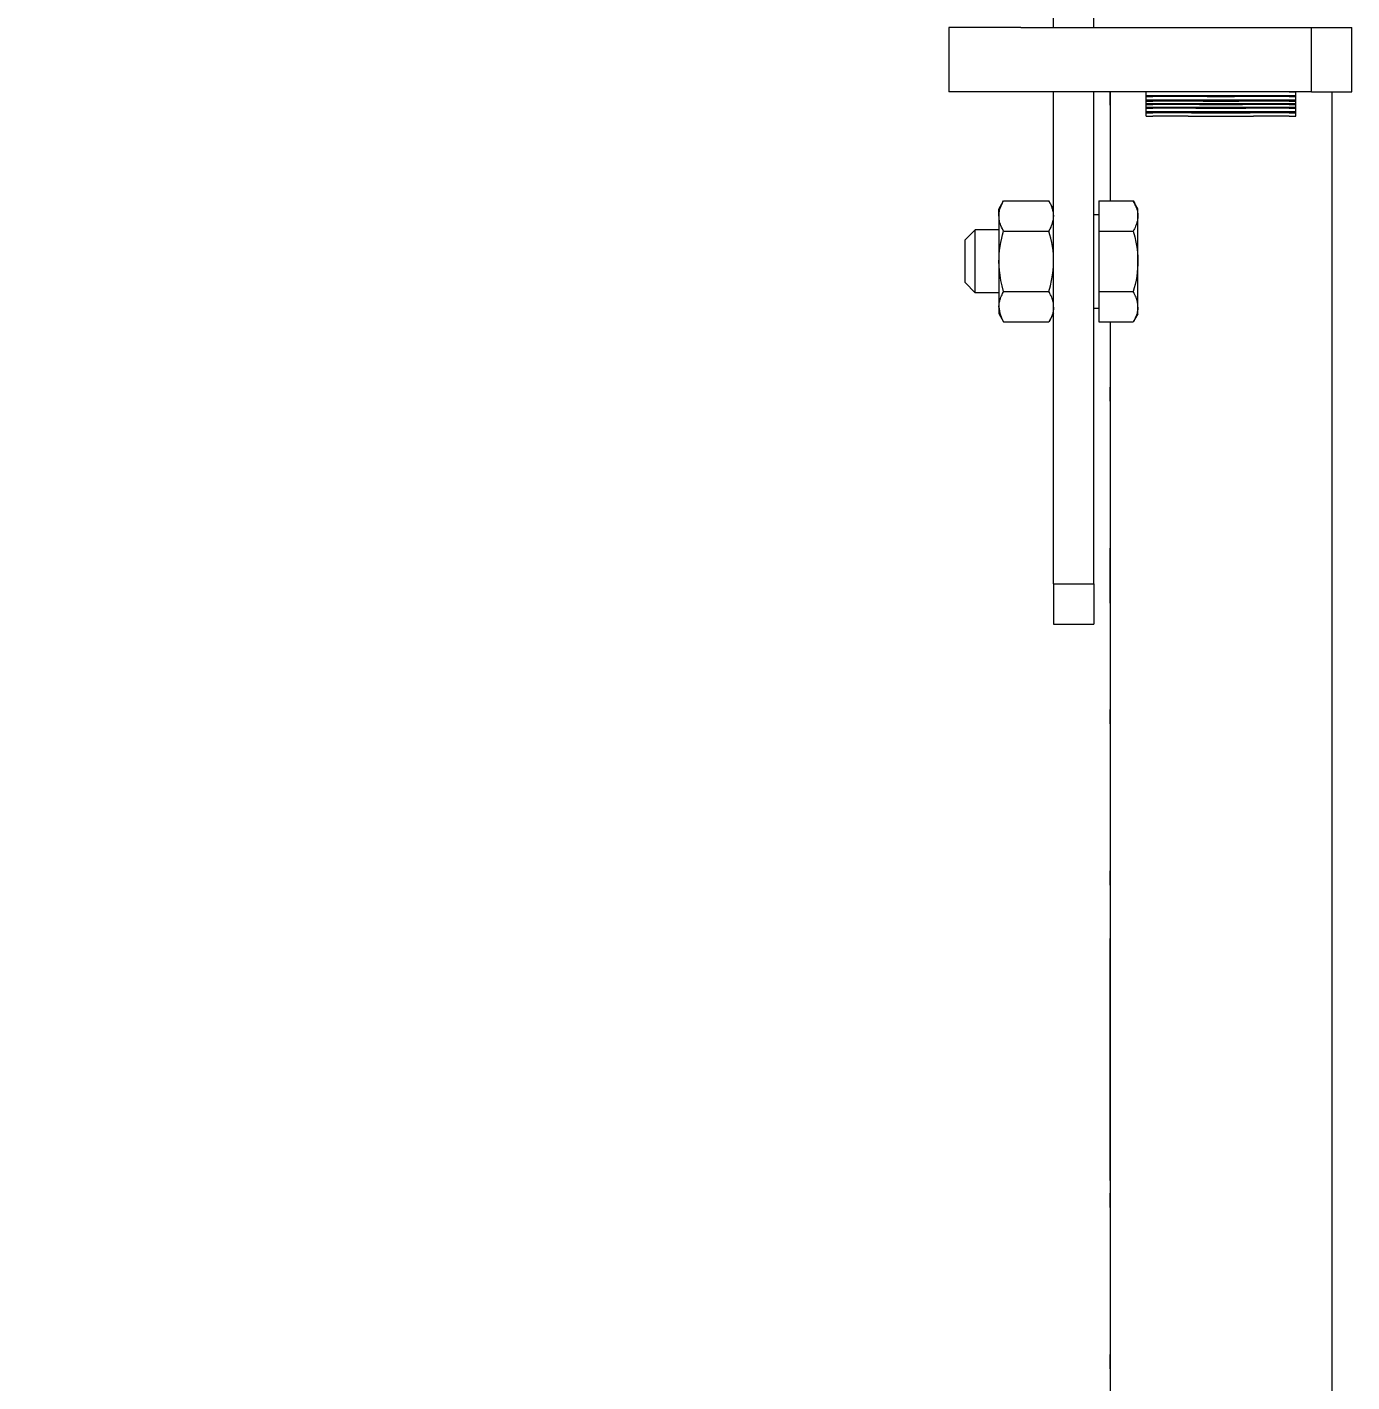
# Model space of a CAD drawing. Header units: millimetres. Extents: x -999 to 4635, y -962 to 3668.
# Drawn here: x -825.7 to -661.4, y 2786.5 to 2954.6 of the extents above; entities that cross this region are included whole.
import ezdxf

# ---------------------------------------------------------------- set-up
doc = ezdxf.new("R2010")
doc.units = ezdxf.units.MM
doc.layers.add('GORUNEN', color=7, linetype='Continuous', lineweight=9)
doc.layers.add('OLCU', color=4, linetype='Continuous', lineweight=9)
doc.styles.add('PI3D', font='arial.ttf')
doc.dimstyles.new('PF_MM', dxfattribs={"dimtxt": 40, "dimasz": 32, "dimexe": 24, "dimexo": 20, "dimgap": 14, "dimtad": 1, "dimdec": 1, "dimtxsty": 'PI3D', "dimcen": 2.5, "dimclrd": 4, "dimclre": 4, "dimclrt": 3, "dimazin": 3, "dimtfac": 1, "dimtmove": 0, "dimatfit": 3})

msp = doc.modelspace()

# ---------------------------------------------------------------- linework, layer by layer
at = {"layer": 'GORUNEN'}
for points in [[(-698.36, 2954.5), (-698.36, 2970.5)], [(-693.36, 2954.5), (-693.36, 2970.5)], [(-710.76, 2954.5), (-711.36, 2954.5)], [(-711.36, 2954.5), (-711.36, 2946.5)], [(-707.3, 2954.5), (-710.76, 2954.5)], [(-702.45, 2954.5), (-707.3, 2954.5)], [(-702.45, 2954.5), (-666.36, 2954.5)], [(-666.36, 2954.5), (-661.36, 2954.5)], [(-666.36, 2946.5), (-666.36, 2954.5)], [(-661.36, 2946.5), (-661.36, 2954.5)], [(-710.76, 2946.5), (-711.36, 2946.5)], [(-707.3, 2946.5), (-710.76, 2946.5)], [(-702.45, 2946.5), (-707.3, 2946.5)], [(-666.36, 2946.5), (-702.45, 2946.5)], [(-698.36, 2885.5), (-698.36, 2946.5)], [(-693.36, 2885.5), (-693.36, 2946.5)], [(-691.36, 2946.5), (-691.36, 2933.01)], [(-691.36, 2944.87), (-691.36, 2946.5)], [(-686.9, 2946.07), (-686.9, 2946.5)], [(-686.9, 2946.07), (-686.05, 2946.07)], [(-686.9, 2945.93), (-686.9, 2946.07)], [(-686.9, 2945.93), (-686.05, 2945.93)], [(-686.9, 2945.52), (-686.9, 2945.93)], [(-686.05, 2946.07), (-679.16, 2946.07)], [(-679.3, 2945.93), (-686.05, 2945.93)], [(-679.3, 2945.93), (-678.65, 2945.93)], [(-679.16, 2946.07), (-678.51, 2946.07)], [(-678.65, 2945.93), (-676.56, 2945.93)], [(-678.51, 2946.07), (-676.7, 2946.07)], [(-676.7, 2946.07), (-676.05, 2946.07)], [(-676.56, 2945.93), (-675.92, 2945.93)], [(-676.05, 2946.07), (-669.16, 2946.07)], [(-669.16, 2945.93), (-675.92, 2945.93)], [(-669.16, 2946.5), (-668.31, 2946.5)], [(-669.16, 2946.07), (-668.31, 2946.07)], [(-669.16, 2945.93), (-668.31, 2945.93)], [(-668.31, 2946.07), (-668.31, 2946.5)], [(-668.31, 2945.93), (-668.31, 2946.07)], [(-668.31, 2945.52), (-668.31, 2945.93)], [(-666.36, 2946.5), (-661.36, 2946.5)], [(-663.86, 2946.5), (-663.86, 2515)], [(-691.36, 2944.87), (-691.36, 2943.1)], [(-686.9, 2945.52), (-686.05, 2945.52)], [(-686.9, 2945.38), (-686.9, 2945.52)], [(-686.9, 2945.38), (-686.05, 2945.38)], [(-686.9, 2945.07), (-686.9, 2945.38)], [(-686.9, 2945.07), (-686.05, 2945.07)], [(-686.9, 2944.93), (-686.9, 2945.07)], [(-686.9, 2944.93), (-686.05, 2944.93)], [(-686.9, 2944.62), (-686.9, 2944.93)], [(-686.9, 2944.62), (-686.05, 2944.62)], [(-686.9, 2944.48), (-686.9, 2944.62)], [(-686.9, 2944.48), (-686.05, 2944.48)], [(-686.9, 2944.07), (-686.9, 2944.48)], [(-686.05, 2945.52), (-679.7, 2945.52)], [(-679.83, 2945.38), (-686.05, 2945.38)], [(-686.05, 2945.07), (-680.13, 2945.07)], [(-680.27, 2944.93), (-686.05, 2944.93)], [(-686.05, 2944.62), (-680.57, 2944.62)], [(-680.71, 2944.48), (-686.05, 2944.48)], [(-680.71, 2944.48), (-680.06, 2944.48)], [(-680.57, 2944.62), (-679.92, 2944.62)], [(-680.27, 2944.93), (-679.62, 2944.93)], [(-680.13, 2945.07), (-679.49, 2945.07)], [(-680.06, 2944.48), (-675.15, 2944.48)], [(-679.92, 2944.62), (-675.29, 2944.62)], [(-679.83, 2945.38), (-679.18, 2945.38)], [(-679.7, 2945.52), (-679.05, 2945.52)], [(-679.62, 2944.93), (-675.59, 2944.93)], [(-679.49, 2945.07), (-675.73, 2945.07)], [(-679.18, 2945.38), (-676.03, 2945.38)], [(-679.05, 2945.52), (-676.17, 2945.52)], [(-676.17, 2945.52), (-675.52, 2945.52)], [(-676.03, 2945.38), (-675.38, 2945.38)], [(-675.73, 2945.07), (-675.08, 2945.07)], [(-675.59, 2944.93), (-674.94, 2944.93)], [(-675.52, 2945.52), (-669.16, 2945.52)], [(-669.16, 2945.38), (-675.38, 2945.38)], [(-675.29, 2944.62), (-674.64, 2944.62)], [(-675.15, 2944.48), (-674.5, 2944.48)], [(-675.08, 2945.07), (-669.16, 2945.07)], [(-669.16, 2944.93), (-674.94, 2944.93)], [(-674.64, 2944.62), (-669.16, 2944.62)], [(-669.16, 2944.48), (-674.5, 2944.48)], [(-669.16, 2945.52), (-668.31, 2945.52)], [(-669.16, 2945.38), (-668.31, 2945.38)], [(-669.16, 2945.07), (-668.31, 2945.07)], [(-669.16, 2944.93), (-668.31, 2944.93)], [(-669.16, 2944.62), (-668.31, 2944.62)], [(-669.16, 2944.48), (-668.31, 2944.48)], [(-668.31, 2945.38), (-668.31, 2945.52)], [(-668.31, 2945.07), (-668.31, 2945.38)], [(-668.31, 2944.93), (-668.31, 2945.07)], [(-668.31, 2944.62), (-668.31, 2944.93)], [(-668.31, 2944.48), (-668.31, 2944.62)], [(-668.31, 2944.07), (-668.31, 2944.48)], [(-691.36, 2943.1), (-691.36, 2933.01)], [(-686.9, 2944.07), (-686.05, 2944.07)], [(-686.9, 2943.93), (-686.9, 2944.07)], [(-686.9, 2943.93), (-686.05, 2943.93)], [(-686.9, 2943.5), (-686.9, 2943.93)], [(-686.9, 2943.5), (-686.05, 2943.5)], [(-686.05, 2944.07), (-681.11, 2944.07)], [(-681.25, 2943.93), (-686.05, 2943.93)], [(-681.66, 2943.5), (-686.05, 2943.5)], [(-681.66, 2943.5), (-681.02, 2943.5)], [(-681.25, 2943.93), (-680.6, 2943.93)], [(-681.11, 2944.07), (-680.46, 2944.07)], [(-681.02, 2943.5), (-674.2, 2943.5)], [(-680.6, 2943.93), (-674.61, 2943.93)], [(-680.46, 2944.07), (-674.75, 2944.07)], [(-674.75, 2944.07), (-674.1, 2944.07)], [(-674.61, 2943.93), (-673.97, 2943.93)], [(-674.2, 2943.5), (-673.55, 2943.5)], [(-674.1, 2944.07), (-669.16, 2944.07)], [(-669.16, 2943.93), (-673.97, 2943.93)], [(-669.16, 2943.5), (-673.55, 2943.5)], [(-669.16, 2944.07), (-668.31, 2944.07)], [(-669.16, 2943.93), (-668.31, 2943.93)], [(-669.16, 2943.5), (-668.31, 2943.5)], [(-668.31, 2943.93), (-668.31, 2944.07)], [(-668.31, 2943.5), (-668.31, 2943.93)], [(-705.16, 2931.98), (-704.57, 2933.01)], [(-705.16, 2931.98), (-704.57, 2933.01)], [(-704.57, 2929.25), (-704.71, 2929.52), (-704.82, 2929.74), (-704.9, 2929.94), (-704.97, 2930.12), (-705.02, 2930.29), (-705.06, 2930.43), (-705.09, 2930.57), (-705.12, 2930.71), (-705.13, 2930.85), (-705.14, 2930.98), (-705.15, 2931.12), (-705.14, 2931.26), (-705.13, 2931.39), (-705.12, 2931.53), (-705.1, 2931.67), (-705.07, 2931.81), (-705.03, 2931.95), (-704.98, 2932.1), (-704.93, 2932.25), (-704.87, 2932.4), (-704.8, 2932.56), (-704.72, 2932.72), (-704.65, 2932.86), (-704.57, 2933.01)], [(-704.57, 2933.01), (-698.95, 2933.01)], [(-698.95, 2929.25), (-698.8, 2929.52), (-698.69, 2929.74), (-698.61, 2929.94), (-698.54, 2930.12), (-698.49, 2930.29), (-698.45, 2930.43), (-698.42, 2930.57), (-698.4, 2930.71), (-698.38, 2930.85), (-698.37, 2930.98), (-698.37, 2931.12), (-698.37, 2931.26), (-698.38, 2931.39), (-698.39, 2931.53), (-698.42, 2931.67), (-698.45, 2931.81), (-698.48, 2931.95), (-698.53, 2932.1), (-698.58, 2932.25), (-698.64, 2932.4), (-698.71, 2932.56), (-698.79, 2932.72), (-698.87, 2932.86), (-698.95, 2933.01)], [(-698.36, 2931.98), (-698.95, 2933.01)], [(-698.36, 2931.98), (-698.95, 2933.01)], [(-692.76, 2933.01), (-688.49, 2933.01)], [(-692.76, 2933.01), (-692.76, 2929.25)], [(-688.06, 2932.06), (-688.11, 2932.21), (-688.17, 2932.36), (-688.23, 2932.51), (-688.31, 2932.67), (-688.39, 2932.83), (-688.49, 2933.01)], [(-688.49, 2933.01), (-688.34, 2932.74), (-688.23, 2932.51), (-688.15, 2932.32), (-688.08, 2932.13), (-688.03, 2931.97), (-687.99, 2931.83), (-687.96, 2931.69), (-687.94, 2931.55), (-687.92, 2931.41), (-687.91, 2931.27), (-687.91, 2931.14), (-687.91, 2931), (-687.92, 2930.87), (-687.94, 2930.73), (-687.96, 2930.59), (-687.99, 2930.45), (-688.03, 2930.31), (-688.07, 2930.16), (-688.12, 2930.01), (-688.19, 2929.86), (-688.26, 2929.7), (-688.34, 2929.53), (-688.41, 2929.4), (-688.49, 2929.25)], [(-687.91, 2932), (-688.49, 2933.01)], [(-705.16, 2931.19), (-705.16, 2931.98)], [(-705.16, 2931.98), (-705.16, 2919.81)], [(-705.15, 2931.21), (-705.14, 2931.35)], [(-705.15, 2931.22), (-705.15, 2931.23)], [(-705.15, 2931.21), (-705.15, 2931.13), (-705.15, 2931.06)], [(-705.15, 2931.23), (-705.14, 2931.35)], [(-698.37, 2931.23), (-698.37, 2931.35)], [(-698.37, 2931.21), (-698.37, 2931.35)], [(-698.37, 2931.22), (-698.37, 2931.23)], [(-698.37, 2931.21), (-698.37, 2931.13), (-698.37, 2931.06)], [(-693.36, 2931.32), (-692.76, 2931.32)], [(-693.36, 2931.32), (-692.76, 2931.32)], [(-687.91, 2919.8), (-687.91, 2932)], [(-687.91, 2931.21), (-687.91, 2931.2)], [(-709.36, 2928.15), (-708.11, 2929.4)], [(-709.36, 2928.15), (-708.11, 2929.4)], [(-708.11, 2925.5), (-708.11, 2929.4)], [(-705.16, 2929.4), (-708.11, 2929.4)], [(-705.16, 2929.4), (-708.11, 2929.4)], [(-704.57, 2921.75), (-704.76, 2922.47), (-704.91, 2923.13), (-705.01, 2923.76), (-705.09, 2924.35), (-705.13, 2924.93), (-705.15, 2925.44), (-705.14, 2925.9), (-705.11, 2926.37), (-705.07, 2926.84), (-705, 2927.33), (-704.91, 2927.84), (-704.8, 2928.37), (-704.69, 2928.8), (-704.57, 2929.25)], [(-704.57, 2929.25), (-698.95, 2929.25)], [(-698.95, 2921.75), (-698.75, 2922.47), (-698.61, 2923.13), (-698.5, 2923.76), (-698.42, 2924.35), (-698.38, 2924.93), (-698.37, 2925.44), (-698.37, 2925.9), (-698.4, 2926.37), (-698.44, 2926.84), (-698.51, 2927.33), (-698.6, 2927.84), (-698.71, 2928.37), (-698.82, 2928.8), (-698.95, 2929.25)], [(-692.76, 2929.25), (-688.49, 2929.25)], [(-692.76, 2929.25), (-692.76, 2921.75)], [(-688.49, 2929.25), (-688.3, 2928.53), (-688.15, 2927.87), (-688.04, 2927.24), (-687.97, 2926.65), (-687.92, 2926.07), (-687.91, 2925.56), (-687.92, 2925.1), (-687.94, 2924.63), (-687.99, 2924.16), (-688.05, 2923.67), (-688.14, 2923.16), (-688.26, 2922.63), (-688.36, 2922.2), (-688.49, 2921.75)], [(-709.36, 2925.5), (-709.36, 2928.15)], [(-709.36, 2922.85), (-709.36, 2925.5)], [(-708.11, 2921.6), (-708.11, 2925.5)], [(-709.36, 2922.85), (-708.11, 2921.6)], [(-705.16, 2921.6), (-708.11, 2921.6)], [(-705.16, 2921.6), (-708.11, 2921.6)], [(-705.15, 2919.79), (-705.15, 2919.93), (-705.14, 2920.06), (-705.13, 2920.2), (-705.11, 2920.33), (-705.08, 2920.47), (-705.05, 2920.61), (-705.01, 2920.75), (-704.97, 2920.89), (-704.91, 2921.04), (-704.85, 2921.2), (-704.77, 2921.35), (-704.69, 2921.52), (-704.63, 2921.63), (-704.57, 2921.75)], [(-704.57, 2921.75), (-698.95, 2921.75)], [(-698.37, 2919.79), (-698.37, 2919.93), (-698.37, 2920.06), (-698.38, 2920.2), (-698.4, 2920.33), (-698.43, 2920.47), (-698.46, 2920.61), (-698.5, 2920.75), (-698.55, 2920.89), (-698.6, 2921.04), (-698.67, 2921.2), (-698.74, 2921.35), (-698.82, 2921.52), (-698.88, 2921.63), (-698.95, 2921.75)], [(-692.76, 2921.75), (-688.49, 2921.75)], [(-692.76, 2921.75), (-692.76, 2917.99)], [(-687.91, 2919.79), (-687.91, 2919.93), (-687.91, 2920.06), (-687.93, 2920.2), (-687.95, 2920.33), (-687.97, 2920.47), (-688, 2920.61), (-688.04, 2920.75), (-688.09, 2920.89), (-688.14, 2921.04), (-688.21, 2921.19), (-688.28, 2921.35), (-688.36, 2921.52), (-688.42, 2921.63), (-688.49, 2921.75)], [(-705.16, 2919.81), (-705.16, 2919.02)], [(-705.15, 2919.79), (-705.14, 2919.66), (-705.13, 2919.52), (-705.1, 2919.38), (-705.08, 2919.24), (-705.04, 2919.1), (-705, 2918.96), (-704.95, 2918.81), (-704.89, 2918.66), (-704.83, 2918.5), (-704.75, 2918.34), (-704.66, 2918.17), (-704.57, 2917.99)], [(-705.15, 2919.78), (-705.15, 2919.77)], [(-705.15, 2919.78), (-705.15, 2919.77)], [(-698.37, 2919.79), (-698.37, 2919.66), (-698.39, 2919.52), (-698.41, 2919.38), (-698.43, 2919.24), (-698.47, 2919.1), (-698.51, 2918.96), (-698.56, 2918.81), (-698.62, 2918.66), (-698.68, 2918.5), (-698.76, 2918.34), (-698.85, 2918.17), (-698.95, 2917.99)], [(-698.37, 2919.78), (-698.37, 2919.77)], [(-698.37, 2919.78), (-698.37, 2919.77)], [(-693.36, 2919.68), (-692.76, 2919.68)], [(-693.36, 2919.68), (-692.76, 2919.68)], [(-687.91, 2919.79), (-687.92, 2919.66), (-687.93, 2919.52), (-687.95, 2919.38), (-687.98, 2919.24), (-688.01, 2919.1), (-688.05, 2918.96), (-688.1, 2918.81), (-688.16, 2918.66), (-688.23, 2918.5), (-688.3, 2918.34), (-688.39, 2918.17), (-688.49, 2917.99)], [(-687.91, 2919), (-687.91, 2919.8)], [(-687.91, 2919.8), (-687.91, 2919.8)], [(-705.16, 2919.02), (-704.57, 2917.99)], [(-705.16, 2919.02), (-704.57, 2917.99)], [(-705, 2918.95), (-704.95, 2918.8), (-704.89, 2918.65), (-704.82, 2918.5), (-704.75, 2918.34), (-704.66, 2918.17), (-704.57, 2917.99)], [(-704.57, 2917.99), (-698.95, 2917.99)], [(-698.36, 2919.02), (-698.95, 2917.99)], [(-698.36, 2919.02), (-698.95, 2917.99)], [(-698.51, 2918.95), (-698.56, 2918.8), (-698.62, 2918.65), (-698.69, 2918.5), (-698.76, 2918.34), (-698.85, 2918.17), (-698.95, 2917.99)], [(-692.76, 2917.99), (-688.49, 2917.99)], [(-691.36, 2917.99), (-691.36, 2515)], [(-691.36, 2917.99), (-691.36, 2909.9)], [(-687.91, 2919), (-688.49, 2917.99)], [(-691.36, 2908.13), (-691.36, 2909.9)], [(-691.36, 2909.9), (-691.36, 2904.87)], [(-691.36, 2904.87), (-691.36, 2903.1)], [(-691.36, 2903.1), (-691.36, 2889.9)], [(-691.36, 2884.87), (-691.36, 2889.9)], [(-698.36, 2885.5), (-698.36, 2880.5)], [(-698.36, 2885.5), (-693.36, 2885.5)], [(-693.36, 2885.5), (-693.36, 2880.5)], [(-691.36, 2883.1), (-691.36, 2884.87)], [(-691.36, 2883.1), (-691.36, 2869.9)], [(-698.36, 2880.5), (-693.36, 2880.5)], [(-691.36, 2868.13), (-691.36, 2869.9)], [(-691.36, 2869.9), (-691.36, 2864.87)], [(-691.36, 2864.87), (-691.36, 2863.1)], [(-691.36, 2863.1), (-691.36, 2849.9)], [(-691.36, 2848.13), (-691.36, 2849.9)], [(-691.36, 2849.9), (-691.36, 2844.87)], [(-691.36, 2844.87), (-691.36, 2843.1)], [(-691.36, 2843.1), (-691.36, 2841.5)], [(-691.36, 2826.5), (-691.36, 2841.5)], [(-691.36, 2841.5), (-691.36, 2826.5)], [(-691.36, 2811.5), (-691.36, 2826.5)], [(-691.36, 2826.5), (-691.36, 2811.5)], [(-691.36, 2811.5), (-691.36, 2809.9)], [(-691.36, 2808.13), (-691.36, 2809.9)], [(-691.36, 2809.9), (-691.36, 2804.87)], [(-691.36, 2804.87), (-691.36, 2803.1)], [(-691.36, 2803.1), (-691.36, 2789.9)], [(-691.36, 2788.13), (-691.36, 2789.9)], [(-691.36, 2789.9), (-691.36, 2784.87)]]:
    msp.add_lwpolyline(points, dxfattribs=at)

# ---------------------------------------------------------------- dimensions: what is measured, and where the dimension line sits
at = {"layer": 'OLCU'}
msp.add_linear_dim(base=(-938.34, 0), p1=(-778.34, 0), p2=(-778.34, 3067.12), angle=90, dimstyle='PF_MM', dxfattribs=at).render()

doc.saveas('drawing.dxf')
